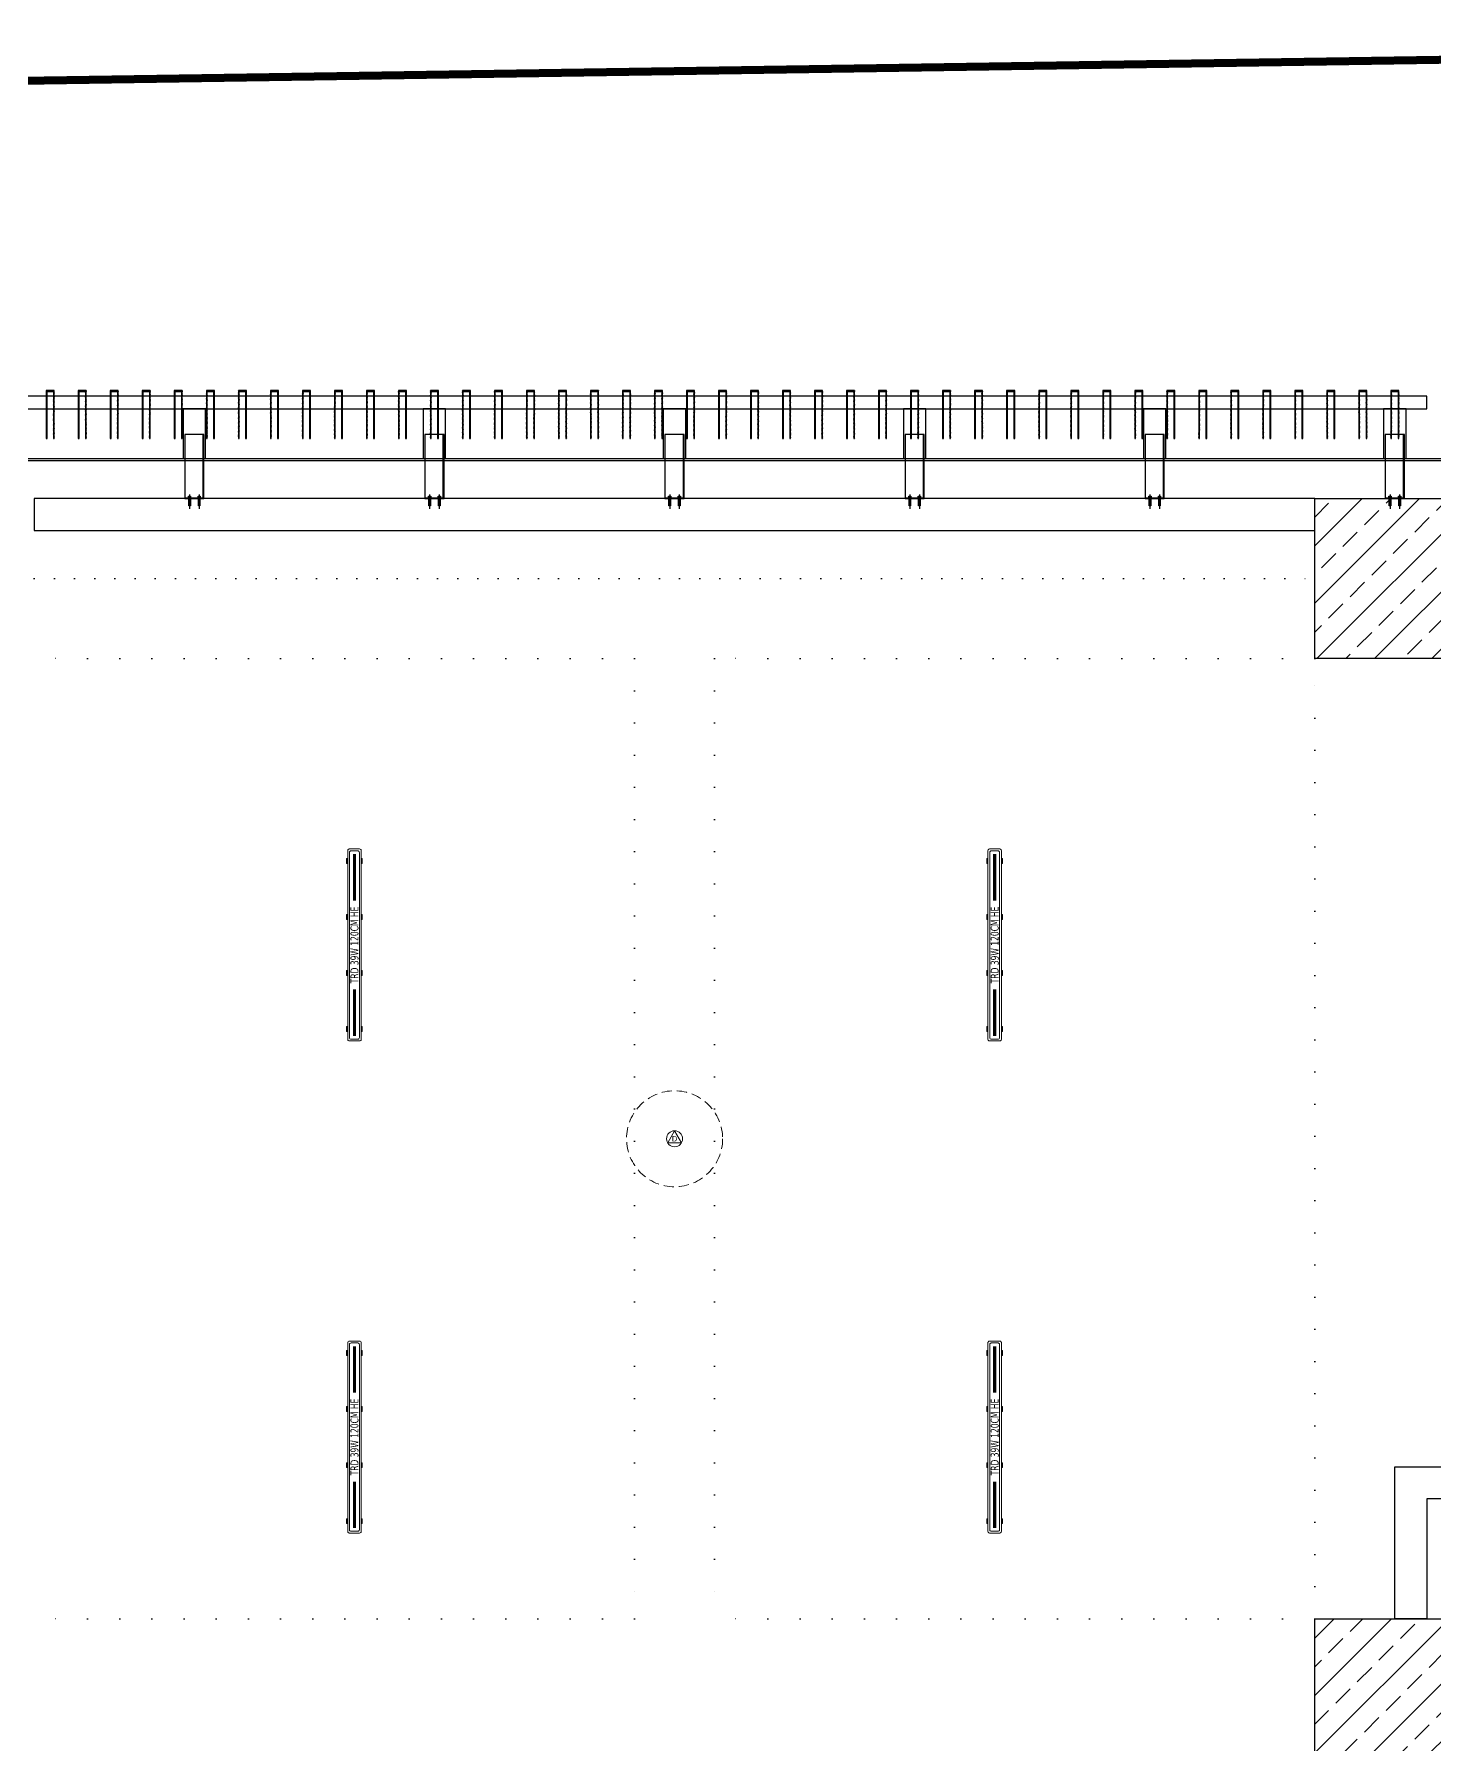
# Model space of a CAD drawing. Header units: centimetres. Extents: x 405564 to 502064, y 46284 to 60634.
# Drawn here: x 460350 to 461225, y 56054 to 57123 of the extents above; entities that cross this region are included whole.
import ezdxf
from ezdxf.enums import TextEntityAlignment as Align
from ezdxf.xclip import XClip

# ---------------------------------------------------------------- set-up
doc = ezdxf.new("R2010")
doc.units = ezdxf.units.CM
doc.header["$XCLIPFRAME"] = 0
for name, pattern in [('( Hidden )', [0.375, 0.25, -0.125]), ('ACAD_ISO07W100', [3, 0, -3]), ('BORDER', [1.75, 0.5, -0.25, 0.5, -0.25, 0, -0.25]), ('DASHDOT', [25.4, 12.7, -6.35, 0, -6.35]), ('DOT', [0.25, 0, -0.25]), ('HIDDEN', [9.525, 6.35, -3.175])]:
    doc.linetypes.add(name, pattern=pattern)
doc.layers.get('0').update_dxf_attribs({"color": 8, "lineweight": 9})
for name, color, linetype, lineweight in [('---___EB_draft00_parselsiniri', 8, 'BORDER', 9), ('0-KRCN-AYDINLATMA-130426', 8, 'Continuous', 9), ('0-KRCN-MİMARİ-220526', 8, 'Continuous', 9)]:
    doc.layers.add(name, color=color, linetype=linetype, lineweight=lineweight)
for name, color, linetype in [('AS_DOS_TERAS_UST', 8, 'ACAD_ISO07W100'), ('AS_DUV_CIMENTO ESASLI PANEL CEPHE KAPLAMASI', 8, 'Continuous'), ('AS_DUV_GAZBETON', 8, 'Continuous'), ('AS_PRFL_CELIK', 8, 'Continuous'), ('AS_TA_BETONARME', 5, 'Continuous'), ('AS_TA_TARAMA', 8, 'Continuous')]:
    doc.layers.add(name, color=color, linetype=linetype)
doc.styles.add('2', font='arial.ttf', dxfattribs={"width": 0.9, "height": 200})
doc.styles.add('TAHOMA', font='tahoma.ttf')
pattern_1 = [(225, (17560.68, -7819.299), (17.96051, -17.96051), []), (225, (17542.72, -7819.299), (17.96051, -17.96051), [12.7, -6.35])]

# ---------------------------------------------------------------- blocks, each defined once
blk = doc.blocks.new('KD')
at = {"layer": '0-KRCN-AYDINLATMA-130426'}
for p, q in [((0, 5), (-4.3, -2.5)), ((4.3, -2.5), (0, 5)), ((4.3, -2.5), (-4.3, -2.5))]:
    blk.add_line(p, q, dxfattribs=at)
at = {"layer": '0-KRCN-AYDINLATMA-130426', "linetype": 'HIDDEN'}
blk.add_circle((0, 0), 30, dxfattribs=at)
at = {"layer": '0-KRCN-AYDINLATMA-130426'}
blk.add_circle((0, 0), 5, dxfattribs=at)
at = {"layer": '0-KRCN-AYDINLATMA-130426', "style": '2'}
blk.add_text('D', height=3.36, dxfattribs=at).set_placement((0, 0), align=Align.MIDDLE_CENTER)
blk = doc.blocks.new('TRD 39W 120CM ELP')
at = {"layer": '0-KRCN-AYDINLATMA-130426'}
h = blk.add_hatch(color=256, dxfattribs=at)
h.dxf.hatch_style = 1
h.paths.add_polyline_path([(-54.3, 4.2), (-51.2, 4.2), (-51.2, 4.9), (-54.3, 4.9)])
h = blk.add_hatch(color=256, dxfattribs=at)
h.dxf.hatch_style = 1
h.paths.add_polyline_path([(-19.3, 4.2), (-16.2, 4.2), (-16.2, 4.9), (-19.3, 4.9)])
h = blk.add_hatch(color=256, dxfattribs=at)
h.dxf.hatch_style = 1
h.paths.add_polyline_path([(15.7, 4.2), (18.8, 4.2), (18.8, 4.9), (15.7, 4.9)])
h = blk.add_hatch(color=256, dxfattribs=at)
h.dxf.hatch_style = 1
h.paths.add_polyline_path([(50.7, 4.2), (53.8, 4.2), (53.8, 4.9), (50.7, 4.9)])
h = blk.add_hatch(color=256, dxfattribs=at)
h.dxf.hatch_style = 1
h.paths.add_polyline_path([(-54.3, -4.2), (-51.2, -4.2), (-51.2, -4.9), (-54.3, -4.9)])
h = blk.add_hatch(color=256, dxfattribs=at)
h.dxf.hatch_style = 1
h.paths.add_polyline_path([(-19.3, -4.2), (-16.2, -4.2), (-16.2, -4.9), (-19.3, -4.9)])
h = blk.add_hatch(color=256, dxfattribs=at)
h.dxf.hatch_style = 1
h.paths.add_polyline_path([(15.7, -4.2), (18.8, -4.2), (18.8, -4.9), (15.7, -4.9)])
h = blk.add_hatch(color=256, dxfattribs=at)
h.dxf.hatch_style = 1
h.paths.add_polyline_path([(50.7, -4.2), (53.8, -4.2), (53.8, -4.9), (50.7, -4.9)])
for points in [[(-59.2, 4.2), (58.8, 4.2, -0.414214), (59.8, 3.2), (59.8, -3.2, -0.414214), (58.8, -4.2), (-59.2, -4.2, -0.414214), (-60.2, -3.2), (-60.2, 3.2, -0.414214)], [(-58.1, 3.1), (57.6, 3.1, -0.414214), (58.6, 2.1), (58.6, -2.1, -0.414214), (57.6, -3.1), (-58.1, -3.1, -0.414214), (-59.1, -2.1), (-59.1, 2.1, -0.414214)]]:
    blk.add_lwpolyline(points, format="xyb", close=True, dxfattribs=at)
at = {"layer": '0-KRCN-AYDINLATMA-130426', "const_width": 2, "elevation": 1}
for points in [[(-57.1, 0), (-28, 0)], [(27.5, 0), (56.6, 0)]]:
    blk.add_lwpolyline(points, dxfattribs=at)
at = {"layer": '0-KRCN-AYDINLATMA-130426'}
for points in [[(-54.3, 4.2), (-51.2, 4.2), (-51.2, 4.9), (-54.3, 4.9)], [(-19.3, 4.2), (-16.2, 4.2), (-16.2, 4.9), (-19.3, 4.9)], [(15.7, 4.2), (18.8, 4.2), (18.8, 4.9), (15.7, 4.9)], [(50.7, 4.2), (53.8, 4.2), (53.8, 4.9), (50.7, 4.9)], [(-54.3, -4.2), (-51.2, -4.2), (-51.2, -4.9), (-54.3, -4.9)], [(-19.3, -4.2), (-16.2, -4.2), (-16.2, -4.9), (-19.3, -4.9)], [(15.7, -4.2), (18.8, -4.2), (18.8, -4.9), (15.7, -4.9)], [(50.7, -4.2), (53.8, -4.2), (53.8, -4.9), (50.7, -4.9)]]:
    blk.add_lwpolyline(points, close=True, dxfattribs=at)
at = {"layer": '0-KRCN-AYDINLATMA-130426', "ltscale": 60, "style": 'TAHOMA', "width": 0.8}
blk.add_text('TRD 39W 120CM HE', height=5, dxfattribs=at).set_placement((-0.2, 0), align=Align.MIDDLE_CENTER)
blk = doc.blocks.new('G$C27E741DA')
at = {"layer": '0-KRCN-AYDINLATMA-130426', "rotation": 90}
for p in [(22485.7, 9419.8), (22885.7, 9419.8), (22485.7, 9112.3), (22885.7, 9112.3)]:
    blk.add_blockref('TRD 39W 120CM ELP', p, dxfattribs=at)
at = {"layer": '0-KRCN-AYDINLATMA-130426'}
blk.add_blockref('KD', (22685.7, 9298.5), dxfattribs=at)
blk = doc.blocks.new('OPK-site-surrounding-R01')
at = {"layer": '---___EB_draft00_parselsiniri', "linetype": 'DASHDOT', "ltscale": 5, "const_width": 5, "flags": 128}
blk.add_lwpolyline([(-303.7, 52.5), (22545.3, 391.1), (23723.4, -711), (24047.6, -4450), (-299.9, -4450)], close=True, dxfattribs=at)
blk = doc.blocks.new('celik dikey profil 8x14')
at = {"layer": 'AS_PRFL_CELIK', "transparency": 33554687}
h = blk.add_hatch(dxfattribs=at)
h.set_pattern_fill('STEEL', color=256, scale=0.1, angle=-90)
h.set_pattern_definition([(315, (-91390.32118, 487457.80356), (0.22450640303, 0.22450640303), []), (315, (-91390.16243, 487457.80356), (0.22450640303, 0.22450640303), [])])
h.paths.add_polyline_path([(2, -26.5), (2.5, -26.5), (2.5, 3.5), (-2.5, 3.5), (-2.5, -26.5), (-2, -26.5), (-2, 3), (2, 3)])
at = {"layer": 'AS_PRFL_CELIK'}
blk.add_lwpolyline([(2, -26.5), (2.5, -26.5), (2.5, 3.5), (-2.5, 3.5), (-2.5, -26.5), (-2, -26.5), (-2, 3), (2, 3)], close=True, dxfattribs=at)
blk = doc.blocks.new('celik yatay tasiyici')
at = {"layer": 'AS_PRFL_CELIK'}
blk.add_line((-6, 0.5), (6, 0.5), dxfattribs=at)
for points in [[(7, 56), (-7, 56), (-7, 25), (7, 25)], [(-6, 0), (6, 0), (6, 40), (-6, 40)], [(-2, 0.5), (-4, 0.5), (-4, 0.7), (-2, 0.7)], [(-2.3, 0.7), (-3.7, 0.7), (-3.7, 1.5), (-2.3, 1.5)], [(-2.5, 0.5), (-2.5, -4.5), (-3.5, -4.5), (-3.5, 0.5)], [(4, 0.5), (2, 0.5), (2, 0.7), (4, 0.7)], [(3.7, 0.7), (2.3, 0.7), (2.3, 1.5), (3.7, 1.5)], [(3.5, 0.5), (3.5, -4.5), (2.5, -4.5), (2.5, 0.5)]]:
    blk.add_lwpolyline(points, close=True, dxfattribs=at)
blk.add_lwpolyline([(5.5, 0.5), (5.5, 40)], dxfattribs=at)
at = {"layer": 'AS_PRFL_CELIK', "linetype": '( Hidden )'}
for points in [[(-3, 2.5), (-3, -6.5)], [(3, 2.5), (3, -6.5)]]:
    blk.add_lwpolyline(points, dxfattribs=at)
blk = doc.blocks.new('celik cephe sistem plan')
at = {"layer": 'AS_PRFL_CELIK'}
blk.add_lwpolyline([(-20, 64), (-20, 56), (3620, 56), (3620, 64)], close=True, dxfattribs=at)
for name, p in [('celik dikey profil 8x14', (2760, 64)), ('celik dikey profil 8x14', (2780, 64)), ('celik dikey profil 8x14', (2800, 64)), ('celik dikey profil 8x14', (2820, 64)), ('celik dikey profil 8x14', (2840, 64)), ('celik dikey profil 8x14', (2860, 64)), ('celik dikey profil 8x14', (2880, 64)), ('celik dikey profil 8x14', (2900, 64)), ('celik dikey profil 8x14', (2920, 64)), ('celik dikey profil 8x14', (2940, 64)), ('celik dikey profil 8x14', (2960, 64)), ('celik dikey profil 8x14', (2980, 64)), ('celik dikey profil 8x14', (3000, 64)), ('celik dikey profil 8x14', (3020, 64)), ('celik dikey profil 8x14', (3040, 64)), ('celik dikey profil 8x14', (3060, 64)), ('celik dikey profil 8x14', (3080, 64)), ('celik dikey profil 8x14', (3100, 64)), ('celik dikey profil 8x14', (3120, 64)), ('celik dikey profil 8x14', (3140, 64)), ('celik dikey profil 8x14', (3160, 64)), ('celik dikey profil 8x14', (3180, 64)), ('celik dikey profil 8x14', (3200, 64)), ('celik dikey profil 8x14', (3220, 64)), ('celik dikey profil 8x14', (3240, 64)), ('celik dikey profil 8x14', (3260, 64)), ('celik dikey profil 8x14', (3280, 64)), ('celik dikey profil 8x14', (3300, 64)), ('celik dikey profil 8x14', (3320, 64)), ('celik dikey profil 8x14', (3340, 64)), ('celik dikey profil 8x14', (3360, 64)), ('celik dikey profil 8x14', (3380, 64)), ('celik dikey profil 8x14', (3400, 64)), ('celik dikey profil 8x14', (3420, 64)), ('celik dikey profil 8x14', (3440, 64)), ('celik dikey profil 8x14', (3460, 64)), ('celik dikey profil 8x14', (3480, 64)), ('celik dikey profil 8x14', (3500, 64)), ('celik dikey profil 8x14', (3520, 64)), ('celik dikey profil 8x14', (3540, 64)), ('celik dikey profil 8x14', (3560, 64)), ('celik dikey profil 8x14', (3580, 64)), ('celik dikey profil 8x14', (3600, 64)), ('celik yatay tasiyici', (2850, 0)), ('celik yatay tasiyici', (3000, 0)), ('celik yatay tasiyici', (3150, 0)), ('celik yatay tasiyici', (3300, 0)), ('celik yatay tasiyici', (3450, 0)), ('celik yatay tasiyici', (3600, 0))]:
    blk.add_blockref(name, p, dxfattribs=at)
blk = doc.blocks.new('A$C6A10300A')
at = {"layer": 'AS_TA_TARAMA'}
h = blk.add_hatch(dxfattribs=at)
h.set_pattern_fill('ANSI33', color=256, scale=4, angle=180)
h.set_pattern_definition(pattern_1)
h.paths.add_polyline_path([(23085.68, -3801.45), (23185.68, -3801.45), (23185.68, -3901.45), (23085.68, -3901.45)])
h = blk.add_hatch(dxfattribs=at)
h.set_pattern_fill('ANSI33', color=256, scale=4, angle=180)
h.set_pattern_definition(pattern_1)
h.paths.add_polyline_path([(23085.68, -4501.45), (23185.68, -4501.45), (23185.68, -4601.45), (23085.68, -4601.45)])
at = {"layer": 'AS_DOS_TERAS_UST', "linetype": 'DOT', "ltscale": 80}
for p, q in [((22660.68, -3901.45), (22285.68, -3901.45)), ((22660.68, -3901.45), (22660.68, -4501.45)), ((22710.68, -3901.45), (22710.68, -4501.45)), ((23085.68, -3901.45), (22710.68, -3901.45)), ((23085.68, -4501.45), (23085.68, -3901.45)), ((22660.68, -4501.45), (22285.68, -4501.45)), ((23085.68, -4501.45), (22710.68, -4501.45))]:
    blk.add_line(p, q, dxfattribs=at)
at = {"layer": 'AS_DOS_TERAS_UST', "linetype": 'DOT', "ltscale": 50}
blk.add_lwpolyline([(22285.68, -3851.45), (23085.68, -3851.45)], dxfattribs=at)
at = {"layer": 'AS_DUV_CIMENTO ESASLI PANEL CEPHE KAPLAMASI'}
for points in [[(21255.68, -3808.95), (21255.68, -3776.45), (23968.68, -3776.45)], [(21256.93, -3808.95), (21256.93, -3777.7), (23968.68, -3777.7)]]:
    blk.add_lwpolyline(points, dxfattribs=at)
at = {"layer": 'AS_DUV_GAZBETON'}
for points in [[(23085.68, -3801.45), (22285.68, -3801.45), (22285.68, -3821.45), (23085.68, -3821.45)], [(23135.68, -4501.45), (23135.68, -4406.45), (23165.68, -4406.45), (23165.68, -3901.45), (23185.68, -3901.45), (23185.68, -4426.45), (23155.68, -4426.45), (23155.68, -4501.45)]]:
    blk.add_lwpolyline(points, close=True, dxfattribs=at)
at = {"layer": 'AS_TA_BETONARME'}
for points in [[(23085.68, -3801.45), (23185.68, -3801.45), (23185.68, -3901.45), (23085.68, -3901.45)], [(23085.68, -4501.45), (23185.68, -4501.45), (23185.68, -4601.45), (23085.68, -4601.45)]]:
    blk.add_lwpolyline(points, close=True, dxfattribs=at)
ref = blk.add_blockref('OPK-site-surrounding-R01', (5135.68, -3851.45))
XClip(ref).set_block_clipping_path([(-5135.679684336, -9648.5463532069), (26364.320315664, 3851.4536467931)])
at = {"layer": 'AS_PRFL_CELIK'}
blk.add_blockref('celik cephe sistem plan', (19535.68, -3801.45), dxfattribs=at)

msp = doc.modelspace()

# ---------------------------------------------------------------- block references
at = {"layer": '0-KRCN-AYDINLATMA-130426'}
msp.add_blockref('G$C27E741DA', (438064.1, 47134), dxfattribs=at)

# ---------------------------------------------------------------- next in the draw order: block references
at = {"layer": '0-KRCN-MİMARİ-220526'}
msp.add_blockref('A$C6A10300A', (438064.1, 60634), dxfattribs=at)

doc.saveas('drawing.dxf')
